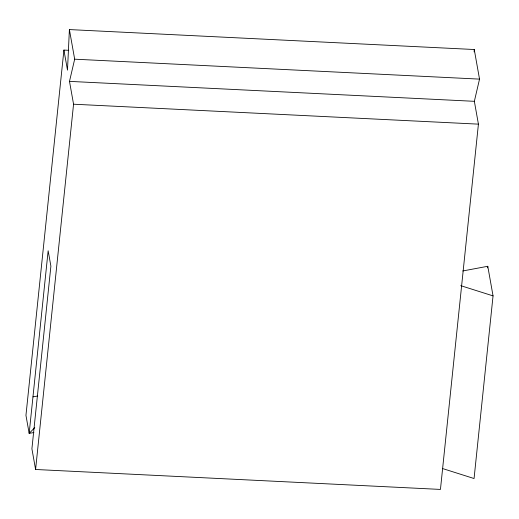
<?xml version="1.0" encoding="UTF-8"?>
<svg xmlns="http://www.w3.org/2000/svg" width="519" height="519" viewBox="0 0 519 519"><rect width="100%" height="100%" fill="white"/><g stroke="black" fill="none" stroke-linecap="round" stroke-linejoin="round"><path stroke-width="0.78" d="M33.917 432.509L29.161 433.404L48.15 250.761L50.894 266.156L31.906 448.799L35.59 469.487L440.449 489.423L478.421 124.145L474.353 101.315L479.53 79.122L474.256 49.513L69.397 29.577L67.496 70.149L63.921 50.077L68.78 50.317M474.145 51.9L474.256 49.513M63.921 50.077L25.95 415.356L29.161 433.404L34.773 427.637M35.59 469.487L73.562 104.209L69.494 81.379L74.671 59.185L69.397 29.577M487.607 267.888L487.776 266.279L462.753 270.97M487.776 266.279L493.05 295.888L474.061 478.531L442.532 468.54M32.963 396.873L37.718 395.984M74.671 59.185L479.53 79.122M69.494 81.379L474.353 101.315M73.562 104.209L478.421 124.145M460.749 285.658L493.05 295.888"/></g></svg>
